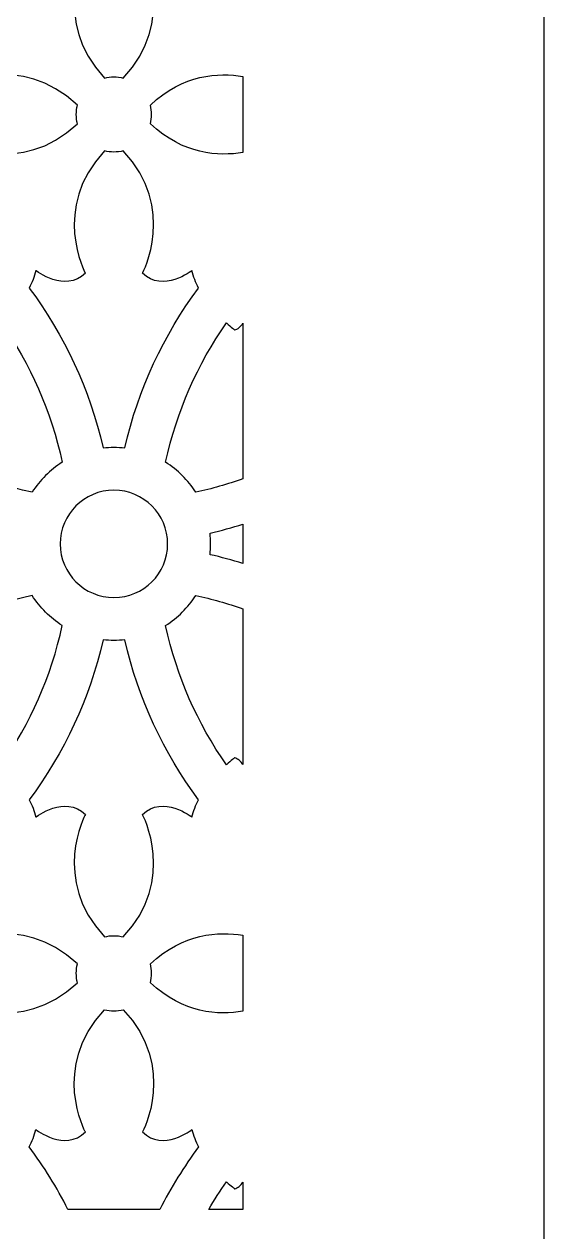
# Model space of a CAD drawing. Header units: centimetres. Extents: x -13.7 to -8.8, y -9 to 9.
# Drawn here: x -9.764 to -8.775, y -7.037 to -4.736 of the extents above; entities that cross this region are included whole.
import ezdxf

# ---------------------------------------------------------------- set-up
doc = ezdxf.new("R2010")
doc.units = ezdxf.units.CM
doc.header["$MEASUREMENT"] = 0
doc.layers.add('layer 1', color=7, linetype='Continuous')

msp = doc.modelspace()

# ---------------------------------------------------------------- linework, layer by layer
at = {"layer": 'layer 1', "color": 250}
msp.add_open_spline([(-8.77523, 9.00077), (-10.41159, 9.00077), (-12.04796, 9.00077), (-13.68432, 9.00077), (-13.68432, 9.00077), (-13.68432, 3.53168), (-13.68432, -1.93741), (-13.68432, -7.4065), (-13.68432, -7.4065), (-13.6843, -7.4065), (-13.68429, -7.4065), (-13.68428, -7.4065), (-13.68428, -7.4065), (-13.68428, -7.93741), (-13.68428, -8.46832), (-13.68428, -8.99924), (-13.68428, -8.99924), (-13.49337, -8.99924), (-13.30246, -8.99924), (-13.11155, -8.99924), (-13.11155, -8.99924), (-13.11155, -8.91742), (-13.11155, -8.8356), (-13.11155, -8.75378), (-13.11155, -8.75378), (-12.90961, -8.75378), (-12.70767, -8.75378), (-12.50573, -8.75378), (-12.50573, -8.75378), (-12.50573, -8.5939), (-12.50573, -8.43402), (-12.50573, -8.27414), (-12.50573, -8.27414), (-12.42404, -8.27251), (-12.34234, -8.27088), (-12.26064, -8.26925), (-12.26064, -8.26925), (-12.24613, -8.31062), (-12.22712, -8.34649), (-12.19555, -8.37816), (-12.19555, -8.37816), (-12.16464, -8.40916), (-12.1327, -8.42833), (-12.09518, -8.43705), (-12.09518, -8.43705), (-12.04553, -8.4486), (-11.99309, -8.44357), (-11.95323, -8.4088), (-11.95323, -8.4088), (-11.91466, -8.37514), (-11.8924, -8.32123), (-11.8844, -8.26981), (-11.8844, -8.26981), (-11.86158, -8.27211), (-11.84216, -8.27158), (-11.82386, -8.26896), (-11.82386, -8.26896), (-11.73249, -8.25588), (-11.68933, -8.19807), (-11.68163, -8.1109), (-11.68163, -8.1109), (-11.67973, -8.08953), (-11.68124, -8.06844), (-11.68802, -8.04988), (-11.68802, -8.04988), (-11.68659, -8.05023), (-11.68515, -8.05059), (-11.68372, -8.05095), (-11.68372, -8.05095), (-11.65147, -8.0621), (-11.61924, -8.07324), (-11.587, -8.08439), (-11.587, -8.08439), (-11.56765, -8.28195), (-11.41509, -8.43577), (-11.22975, -8.43577), (-11.22975, -8.43577), (-11.04441, -8.43577), (-10.89185, -8.28195), (-10.87251, -8.08439), (-10.87251, -8.08439), (-10.84027, -8.07324), (-10.80803, -8.0621), (-10.77579, -8.05095), (-10.77579, -8.05095), (-10.77435, -8.05059), (-10.77291, -8.05023), (-10.77148, -8.04988), (-10.77148, -8.04988), (-10.77827, -8.06844), (-10.77977, -8.08953), (-10.77788, -8.1109), (-10.77788, -8.1109), (-10.77017, -8.19807), (-10.72701, -8.25588), (-10.63565, -8.26896), (-10.63565, -8.26896), (-10.61734, -8.27158), (-10.59792, -8.27211), (-10.5751, -8.26981), (-10.5751, -8.26981), (-10.56711, -8.32123), (-10.54485, -8.37514), (-10.50627, -8.4088), (-10.50627, -8.4088), (-10.46641, -8.44357), (-10.41398, -8.4486), (-10.36432, -8.43705), (-10.36432, -8.43705), (-10.32681, -8.42833), (-10.29486, -8.40916), (-10.26395, -8.37816), (-10.26395, -8.37816), (-10.23239, -8.34649), (-10.21338, -8.31062), (-10.19887, -8.26925), (-10.19887, -8.26925), (-10.11717, -8.27088), (-10.03547, -8.27251), (-9.95377, -8.27414), (-9.95377, -8.27414), (-9.95377, -8.43402), (-9.95377, -8.5939), (-9.95377, -8.75378), (-9.95377, -8.75378), (-9.75183, -8.75378), (-9.54989, -8.75378), (-9.34796, -8.75378), (-9.34796, -8.75378), (-9.34796, -8.8356), (-9.34796, -8.91742), (-9.34796, -8.99924), (-9.34796, -8.99924), (-9.15705, -8.99924), (-8.96613, -8.99924), (-8.77523, -8.99924), (-8.77523, -8.99924), (-8.77523, -8.46832), (-8.77523, -7.93741), (-8.77523, -7.4065), (-8.77523, -7.4065), (-8.77523, -1.93741), (-8.77523, 3.53168), (-8.77523, 9.00077)], degree=3, knots=[0, 0, 0, 0, 0.027027, 0.027027, 0.027027, 0.027027, 0.0540541, 0.0540541, 0.0540541, 0.0540541, 0.0810811, 0.0810811, 0.0810811, 0.0810811, 0.1081081, 0.1081081, 0.1081081, 0.1081081, 0.1351351, 0.1351351, 0.1351351, 0.1351351, 0.1621622, 0.1621622, 0.1621622, 0.1621622, 0.1891892, 0.1891892, 0.1891892, 0.1891892, 0.2162162, 0.2162162, 0.2162162, 0.2162162, 0.2432432, 0.2432432, 0.2432432, 0.2432432, 0.2702703, 0.2702703, 0.2702703, 0.2702703, 0.2972973, 0.2972973, 0.2972973, 0.2972973, 0.3243243, 0.3243243, 0.3243243, 0.3243243, 0.3513514, 0.3513514, 0.3513514, 0.3513514, 0.3783784, 0.3783784, 0.3783784, 0.3783784, 0.4054054, 0.4054054, 0.4054054, 0.4054054, 0.4324324, 0.4324324, 0.4324324, 0.4324324, 0.4594595, 0.4594595, 0.4594595, 0.4594595, 0.4864865, 0.4864865, 0.4864865, 0.4864865, 0.5135135, 0.5135135, 0.5135135, 0.5135135, 0.5405405, 0.5405405, 0.5405405, 0.5405405, 0.5675676, 0.5675676, 0.5675676, 0.5675676, 0.5945946, 0.5945946, 0.5945946, 0.5945946, 0.6216216, 0.6216216, 0.6216216, 0.6216216, 0.6486486, 0.6486486, 0.6486486, 0.6486486, 0.6756757, 0.6756757, 0.6756757, 0.6756757, 0.7027027, 0.7027027, 0.7027027, 0.7027027, 0.7297297, 0.7297297, 0.7297297, 0.7297297, 0.7567568, 0.7567568, 0.7567568, 0.7567568, 0.7837838, 0.7837838, 0.7837838, 0.7837838, 0.8108108, 0.8108108, 0.8108108, 0.8108108, 0.8378378, 0.8378378, 0.8378378, 0.8378378, 0.8648649, 0.8648649, 0.8648649, 0.8648649, 0.8918919, 0.8918919, 0.8918919, 0.8918919, 0.9189189, 0.9189189, 0.9189189, 0.9189189, 0.9459459, 0.9459459, 0.9459459, 0.9459459, 1, 1, 1, 1], dxfattribs=at)
at = {"layer": 'layer 1', "color": 7}
for points, knots in [([(-9.5934, -4.27423), (-9.58644, -4.27423), (-9.57958, -4.27384), (-9.5728, -4.27308), (-9.5728, -4.27308), (-9.54721, -4.38507), (-9.49861, -4.48829), (-9.43228, -4.57755), (-9.43228, -4.57755), (-9.43765, -4.58797), (-9.44206, -4.5991), (-9.44482, -4.61078), (-9.44482, -4.61078), (-9.44482, -4.61078), (-9.50016, -4.56722), (-9.53901, -4.60607), (-9.53901, -4.60607), (-9.53901, -4.60607), (-9.47255, -4.7289), (-9.5755, -4.83897), (-9.5755, -4.83897), (-9.58723, -4.83595), (-9.59958, -4.83595), (-9.6113, -4.83897), (-9.6113, -4.83897), (-9.71427, -4.72892), (-9.64781, -4.60607), (-9.64781, -4.60607), (-9.64781, -4.60607), (-9.68666, -4.56722), (-9.742, -4.61078), (-9.742, -4.61078), (-9.742, -4.61078), (-9.74476, -4.59911), (-9.74916, -4.58797), (-9.75453, -4.57756), (-9.75453, -4.57756), (-9.68821, -4.48829), (-9.6396, -4.38507), (-9.61402, -4.27308), (-9.61402, -4.27308), (-9.60725, -4.27384), (-9.60038, -4.27423), (-9.5934, -4.27423)], [0, 0, 0, 0, 0.0833333, 0.0833333, 0.0833333, 0.0833333, 0.1666667, 0.1666667, 0.1666667, 0.1666667, 0.25, 0.25, 0.25, 0.25, 0.3333333, 0.3333333, 0.3333333, 0.3333333, 0.4166667, 0.4166667, 0.4166667, 0.4166667, 0.5, 0.5, 0.5, 0.5, 0.5833333, 0.5833333, 0.5833333, 0.5833333, 0.6666667, 0.6666667, 0.6666667, 0.6666667, 0.75, 0.75, 0.75, 0.75, 0.8333333, 0.8333333, 0.8333333, 0.8333333, 1, 1, 1, 1]), ([(-9.92417, -5.06945), (-10.01344, -5.00312), (-10.11666, -4.95451), (-10.22866, -4.92892), (-10.22866, -4.92892), (-10.22789, -4.92215), (-10.2275, -4.91529), (-10.2275, -4.90833), (-10.2275, -4.90833), (-10.2275, -4.90137), (-10.22789, -4.8945), (-10.22866, -4.88773), (-10.22866, -4.88773), (-10.11666, -4.86214), (-10.01343, -4.81354), (-9.92417, -4.74721), (-9.92417, -4.74721), (-9.91376, -4.75256), (-9.90263, -4.75698), (-9.89096, -4.75974), (-9.89096, -4.75974), (-9.89096, -4.75974), (-9.93452, -4.81508), (-9.89566, -4.85392), (-9.89566, -4.85392), (-9.89566, -4.85392), (-9.77283, -4.78747), (-9.66276, -4.89042), (-9.66276, -4.89042), (-9.66578, -4.90216), (-9.66578, -4.91449), (-9.66276, -4.92622), (-9.66276, -4.92622), (-9.77282, -5.02919), (-9.89566, -4.96272), (-9.89566, -4.96272), (-9.89566, -4.96272), (-9.93452, -5.00158), (-9.89096, -5.05691), (-9.89096, -5.05691), (-9.89096, -5.05691), (-9.90263, -5.05968), (-9.91376, -5.06408), (-9.92417, -5.06945)], [0, 0, 0, 0, 0.0833333, 0.0833333, 0.0833333, 0.0833333, 0.1666667, 0.1666667, 0.1666667, 0.1666667, 0.25, 0.25, 0.25, 0.25, 0.3333333, 0.3333333, 0.3333333, 0.3333333, 0.4166667, 0.4166667, 0.4166667, 0.4166667, 0.5, 0.5, 0.5, 0.5, 0.5833333, 0.5833333, 0.5833333, 0.5833333, 0.6666667, 0.6666667, 0.6666667, 0.6666667, 0.75, 0.75, 0.75, 0.75, 0.8333333, 0.8333333, 0.8333333, 0.8333333, 1, 1, 1, 1]), ([(-9.34795, -4.98074), (-9.34795, -4.93246), (-9.34795, -4.88419), (-9.34795, -4.83591), (-9.34795, -4.83591), (-9.39388, -4.82807), (-9.46105, -4.83151), (-9.52403, -4.89043), (-9.52403, -4.89043), (-9.52102, -4.90216), (-9.52104, -4.91449), (-9.52405, -4.92622), (-9.52405, -4.92622), (-9.46105, -4.98515), (-9.39389, -4.98857), (-9.34795, -4.98074)], [0, 0, 0, 0, 0.2, 0.2, 0.2, 0.2, 0.4, 0.4, 0.4, 0.4, 0.6, 0.6, 0.6, 0.6, 1, 1, 1, 1]), ([(-9.43228, -5.2391), (-9.49861, -5.32837), (-9.54721, -5.43158), (-9.5728, -5.54357), (-9.5728, -5.54357), (-9.57958, -5.54282), (-9.58644, -5.54241), (-9.5934, -5.54241), (-9.5934, -5.54241), (-9.60038, -5.54241), (-9.60725, -5.54282), (-9.61402, -5.54357), (-9.61402, -5.54357), (-9.6396, -5.43158), (-9.6882, -5.32836), (-9.75453, -5.2391), (-9.75453, -5.2391), (-9.74916, -5.22868), (-9.74476, -5.21756), (-9.742, -5.20588), (-9.742, -5.20588), (-9.742, -5.20588), (-9.68666, -5.24943), (-9.64781, -5.21059), (-9.64781, -5.21059), (-9.64781, -5.21059), (-9.71425, -5.08775), (-9.61131, -4.9777), (-9.61131, -4.9777), (-9.59958, -4.98072), (-9.58724, -4.9807), (-9.5755, -4.97768), (-9.5755, -4.97768), (-9.47254, -5.08774), (-9.539, -5.21059), (-9.539, -5.21059), (-9.539, -5.21059), (-9.50016, -5.24943), (-9.44482, -5.20588), (-9.44482, -5.20588), (-9.44482, -5.20588), (-9.44206, -5.21756), (-9.43765, -5.22868), (-9.43228, -5.2391)], [0, 0, 0, 0, 0.0833333, 0.0833333, 0.0833333, 0.0833333, 0.1666667, 0.1666667, 0.1666667, 0.1666667, 0.25, 0.25, 0.25, 0.25, 0.3333333, 0.3333333, 0.3333333, 0.3333333, 0.4166667, 0.4166667, 0.4166667, 0.4166667, 0.5, 0.5, 0.5, 0.5, 0.5833333, 0.5833333, 0.5833333, 0.5833333, 0.6666667, 0.6666667, 0.6666667, 0.6666667, 0.75, 0.75, 0.75, 0.75, 0.8333333, 0.8333333, 0.8333333, 0.8333333, 1, 1, 1, 1]), ([(-10.01425, -5.51251), (-9.93567, -5.56736), (-9.84587, -5.60726), (-9.74901, -5.62811), (-9.74901, -5.62811), (-9.73441, -5.60509), (-9.71483, -5.58551), (-9.69181, -5.57091), (-9.69181, -5.57091), (-9.71266, -5.47405), (-9.75256, -5.38426), (-9.80741, -5.30567), (-9.80741, -5.30567), (-9.81677, -5.31416), (-9.82323, -5.3189), (-9.82323, -5.3189), (-9.82323, -5.3189), (-9.84324, -5.31419), (-9.85531, -5.26799), (-9.85531, -5.26799), (-9.85531, -5.26799), (-9.9016, -5.30913), (-9.94416, -5.33119), (-9.97689, -5.34302), (-9.97689, -5.34302), (-9.98872, -5.37576), (-10.01078, -5.41832), (-10.05193, -5.46461), (-10.05193, -5.46461), (-10.05193, -5.46461), (-10.00572, -5.47667), (-10.00102, -5.49668), (-10.00102, -5.49668), (-10.00102, -5.49668), (-10.00575, -5.50315), (-10.01425, -5.51251)], [0, 0, 0, 0, 0.1, 0.1, 0.1, 0.1, 0.2, 0.2, 0.2, 0.2, 0.3, 0.3, 0.3, 0.3, 0.4, 0.4, 0.4, 0.4, 0.5, 0.5, 0.5, 0.5, 0.6, 0.6, 0.6, 0.6, 0.7, 0.7, 0.7, 0.7, 0.8, 0.8, 0.8, 0.8, 1, 1, 1, 1]), ([(-9.34795, -5.60267), (-9.34795, -5.50379), (-9.34795, -5.4049), (-9.34795, -5.30601), (-9.34795, -5.30601), (-9.35238, -5.31243), (-9.35764, -5.3175), (-9.36358, -5.3189), (-9.36358, -5.3189), (-9.36358, -5.3189), (-9.37005, -5.31416), (-9.3794, -5.30567), (-9.3794, -5.30567), (-9.43425, -5.38427), (-9.47416, -5.47405), (-9.49501, -5.57091), (-9.49501, -5.57091), (-9.47197, -5.58551), (-9.4524, -5.60509), (-9.43781, -5.62811), (-9.43781, -5.62811), (-9.40711, -5.62151), (-9.37711, -5.61298), (-9.34795, -5.60267)], [0, 0, 0, 0, 0.1428571, 0.1428571, 0.1428571, 0.1428571, 0.2857143, 0.2857143, 0.2857143, 0.2857143, 0.4285714, 0.4285714, 0.4285714, 0.4285714, 0.5714286, 0.5714286, 0.5714286, 0.5714286, 0.7142857, 0.7142857, 0.7142857, 0.7142857, 1, 1, 1, 1]), ([(-9.5934, -5.62424), (-9.53694, -5.62424), (-9.49114, -5.67003), (-9.49114, -5.7265), (-9.49114, -5.7265), (-9.49114, -5.78298), (-9.53694, -5.82879), (-9.5934, -5.82879), (-9.5934, -5.82879), (-9.64989, -5.82879), (-9.69569, -5.78298), (-9.69569, -5.7265), (-9.69569, -5.7265), (-9.69569, -5.67003), (-9.64989, -5.62424), (-9.5934, -5.62424)], [0, 0, 0, 0, 0.2, 0.2, 0.2, 0.2, 0.4, 0.4, 0.4, 0.4, 0.6, 0.6, 0.6, 0.6, 1, 1, 1, 1]), ([(-9.34795, -5.76404), (-9.34795, -5.73902), (-9.34795, -5.71399), (-9.34795, -5.68897), (-9.34795, -5.68897), (-9.36846, -5.69541), (-9.38931, -5.70107), (-9.41047, -5.70591), (-9.41047, -5.70591), (-9.40972, -5.71267), (-9.40932, -5.71954), (-9.40932, -5.7265), (-9.40932, -5.7265), (-9.40932, -5.73348), (-9.40972, -5.74034), (-9.41047, -5.74711), (-9.41047, -5.74711), (-9.38931, -5.75195), (-9.36846, -5.75761), (-9.34795, -5.76404)], [0, 0, 0, 0, 0.1666667, 0.1666667, 0.1666667, 0.1666667, 0.3333333, 0.3333333, 0.3333333, 0.3333333, 0.5, 0.5, 0.5, 0.5, 0.6666667, 0.6666667, 0.6666667, 0.6666667, 1, 1, 1, 1]), ([(-10.01425, -5.9405), (-9.93567, -5.88565), (-9.84587, -5.84575), (-9.74901, -5.8249), (-9.74901, -5.8249), (-9.73441, -5.84792), (-9.71483, -5.8675), (-9.69181, -5.8821), (-9.69181, -5.8821), (-9.71266, -5.97897), (-9.75256, -6.06876), (-9.80741, -6.14735), (-9.80741, -6.14735), (-9.81677, -6.13885), (-9.82323, -6.13412), (-9.82323, -6.13412), (-9.82323, -6.13412), (-9.84324, -6.13882), (-9.85531, -6.18503), (-9.85531, -6.18503), (-9.85531, -6.18503), (-9.9016, -6.14388), (-9.94416, -6.12182), (-9.97689, -6.11), (-9.97689, -6.11), (-9.98872, -6.07726), (-10.01078, -6.03469), (-10.05193, -5.98841), (-10.05193, -5.98841), (-10.05193, -5.98841), (-10.00572, -5.97636), (-10.00101, -5.95634), (-10.00101, -5.95634), (-10.00101, -5.95634), (-10.00575, -5.94986), (-10.01425, -5.9405)], [0, 0, 0, 0, 0.1, 0.1, 0.1, 0.1, 0.2, 0.2, 0.2, 0.2, 0.3, 0.3, 0.3, 0.3, 0.4, 0.4, 0.4, 0.4, 0.5, 0.5, 0.5, 0.5, 0.6, 0.6, 0.6, 0.6, 0.7, 0.7, 0.7, 0.7, 0.8, 0.8, 0.8, 0.8, 1, 1, 1, 1]), ([(-9.34795, -6.147), (-9.34795, -6.04811), (-9.34795, -5.94922), (-9.34795, -5.85034), (-9.34795, -5.85034), (-9.37711, -5.84003), (-9.40711, -5.8315), (-9.43781, -5.8249), (-9.43781, -5.8249), (-9.4524, -5.84792), (-9.47197, -5.8675), (-9.49501, -5.8821), (-9.49501, -5.8821), (-9.47416, -5.97897), (-9.43425, -6.06876), (-9.3794, -6.14735), (-9.3794, -6.14735), (-9.37005, -6.13885), (-9.36358, -6.13412), (-9.36358, -6.13412), (-9.36358, -6.13412), (-9.35764, -6.13552), (-9.35238, -6.14058), (-9.34795, -6.147)], [0, 0, 0, 0, 0.1428571, 0.1428571, 0.1428571, 0.1428571, 0.2857143, 0.2857143, 0.2857143, 0.2857143, 0.4285714, 0.4285714, 0.4285714, 0.4285714, 0.5714286, 0.5714286, 0.5714286, 0.5714286, 0.7142857, 0.7142857, 0.7142857, 0.7142857, 1, 1, 1, 1]), ([(-9.75453, -6.21392), (-9.68821, -6.12466), (-9.6396, -6.02143), (-9.61402, -5.90945), (-9.61402, -5.90945), (-9.60725, -5.9102), (-9.60038, -5.9106), (-9.5934, -5.9106), (-9.5934, -5.9106), (-9.58644, -5.9106), (-9.57958, -5.9102), (-9.5728, -5.90945), (-9.5728, -5.90945), (-9.54721, -6.02143), (-9.49861, -6.12466), (-9.43228, -6.21392), (-9.43228, -6.21392), (-9.43765, -6.22433), (-9.44206, -6.23547), (-9.44482, -6.24714), (-9.44482, -6.24714), (-9.44482, -6.24714), (-9.50016, -6.20358), (-9.53901, -6.24244), (-9.53901, -6.24244), (-9.53901, -6.24244), (-9.47255, -6.36528), (-9.5755, -6.47533), (-9.5755, -6.47533), (-9.58723, -6.47232), (-9.59958, -6.47232), (-9.6113, -6.47533), (-9.6113, -6.47533), (-9.71427, -6.36528), (-9.64781, -6.24244), (-9.64781, -6.24244), (-9.64781, -6.24244), (-9.68666, -6.20358), (-9.742, -6.24714), (-9.742, -6.24714), (-9.742, -6.24714), (-9.74476, -6.23547), (-9.74916, -6.22433), (-9.75453, -6.21392)], [0, 0, 0, 0, 0.0833333, 0.0833333, 0.0833333, 0.0833333, 0.1666667, 0.1666667, 0.1666667, 0.1666667, 0.25, 0.25, 0.25, 0.25, 0.3333333, 0.3333333, 0.3333333, 0.3333333, 0.4166667, 0.4166667, 0.4166667, 0.4166667, 0.5, 0.5, 0.5, 0.5, 0.5833333, 0.5833333, 0.5833333, 0.5833333, 0.6666667, 0.6666667, 0.6666667, 0.6666667, 0.75, 0.75, 0.75, 0.75, 0.8333333, 0.8333333, 0.8333333, 0.8333333, 1, 1, 1, 1]), ([(-10.2275, -6.54469), (-10.2275, -6.53773), (-10.22789, -6.53086), (-10.22866, -6.5241), (-10.22866, -6.5241), (-10.11666, -6.4985), (-10.01343, -6.4499), (-9.92417, -6.38357), (-9.92417, -6.38357), (-9.91376, -6.38893), (-9.90263, -6.39334), (-9.89096, -6.3961), (-9.89096, -6.3961), (-9.89096, -6.3961), (-9.93452, -6.45144), (-9.89566, -6.49028), (-9.89566, -6.49028), (-9.89566, -6.49028), (-9.77283, -6.42383), (-9.66276, -6.52679), (-9.66276, -6.52679), (-9.66578, -6.53852), (-9.66578, -6.55085), (-9.66276, -6.5626), (-9.66276, -6.5626), (-9.77282, -6.66555), (-9.89566, -6.59908), (-9.89566, -6.59908), (-9.89566, -6.59908), (-9.93452, -6.63794), (-9.89096, -6.69327), (-9.89096, -6.69327), (-9.89096, -6.69327), (-9.90263, -6.69603), (-9.91376, -6.70045), (-9.92417, -6.70581), (-9.92417, -6.70581), (-10.01344, -6.63948), (-10.11666, -6.59088), (-10.22866, -6.56529), (-10.22866, -6.56529), (-10.22789, -6.55852), (-10.2275, -6.55166), (-10.2275, -6.54469)], [0, 0, 0, 0, 0.0833333, 0.0833333, 0.0833333, 0.0833333, 0.1666667, 0.1666667, 0.1666667, 0.1666667, 0.25, 0.25, 0.25, 0.25, 0.3333333, 0.3333333, 0.3333333, 0.3333333, 0.4166667, 0.4166667, 0.4166667, 0.4166667, 0.5, 0.5, 0.5, 0.5, 0.5833333, 0.5833333, 0.5833333, 0.5833333, 0.6666667, 0.6666667, 0.6666667, 0.6666667, 0.75, 0.75, 0.75, 0.75, 0.8333333, 0.8333333, 0.8333333, 0.8333333, 1, 1, 1, 1]), ([(-9.34795, -6.61709), (-9.34795, -6.56882), (-9.34795, -6.52055), (-9.34795, -6.47227), (-9.34795, -6.47227), (-9.39388, -6.46444), (-9.46105, -6.46787), (-9.52403, -6.5268), (-9.52403, -6.5268), (-9.52102, -6.53853), (-9.52104, -6.55085), (-9.52405, -6.5626), (-9.52405, -6.5626), (-9.46105, -6.62152), (-9.39389, -6.62494), (-9.34795, -6.61709)], [0, 0, 0, 0, 0.2, 0.2, 0.2, 0.2, 0.4, 0.4, 0.4, 0.4, 0.6, 0.6, 0.6, 0.6, 1, 1, 1, 1]), ([(-9.68085, -6.99469), (-9.62255, -6.99469), (-9.56426, -6.99469), (-9.50595, -6.99469), (-9.50595, -6.99469), (-9.48477, -6.95275), (-9.46009, -6.91288), (-9.43228, -6.87547), (-9.43228, -6.87547), (-9.43765, -6.86505), (-9.44206, -6.85391), (-9.44482, -6.84224), (-9.44482, -6.84224), (-9.44482, -6.84224), (-9.50016, -6.8858), (-9.539, -6.84695), (-9.539, -6.84695), (-9.539, -6.84695), (-9.47254, -6.72411), (-9.5755, -6.61406), (-9.5755, -6.61406), (-9.58724, -6.61707), (-9.59958, -6.61709), (-9.61131, -6.61406), (-9.61131, -6.61406), (-9.71425, -6.72413), (-9.64781, -6.84695), (-9.64781, -6.84695), (-9.64781, -6.84695), (-9.68666, -6.8858), (-9.742, -6.84224), (-9.742, -6.84224), (-9.742, -6.84224), (-9.74476, -6.85391), (-9.74916, -6.86505), (-9.75453, -6.87547), (-9.75453, -6.87547), (-9.72672, -6.91288), (-9.70203, -6.95275), (-9.68085, -6.99469)], [0, 0, 0, 0, 0.0909091, 0.0909091, 0.0909091, 0.0909091, 0.1818182, 0.1818182, 0.1818182, 0.1818182, 0.2727273, 0.2727273, 0.2727273, 0.2727273, 0.3636364, 0.3636364, 0.3636364, 0.3636364, 0.4545455, 0.4545455, 0.4545455, 0.4545455, 0.5454545, 0.5454545, 0.5454545, 0.5454545, 0.6363636, 0.6363636, 0.6363636, 0.6363636, 0.7272727, 0.7272727, 0.7272727, 0.7272727, 0.8181818, 0.8181818, 0.8181818, 0.8181818, 1, 1, 1, 1]), ([(-9.41292, -6.99469), (-9.39127, -6.99469), (-9.36962, -6.99469), (-9.34795, -6.99469), (-9.34795, -6.99469), (-9.34795, -6.97725), (-9.34795, -6.95981), (-9.34795, -6.94238), (-9.34795, -6.94238), (-9.35238, -6.9488), (-9.35764, -6.95387), (-9.36358, -6.95527), (-9.36358, -6.95527), (-9.36358, -6.95527), (-9.37005, -6.95053), (-9.3794, -6.94203), (-9.3794, -6.94203), (-9.3913, -6.95908), (-9.40249, -6.97664), (-9.41292, -6.99469)], [0, 0, 0, 0, 0.1666667, 0.1666667, 0.1666667, 0.1666667, 0.3333333, 0.3333333, 0.3333333, 0.3333333, 0.5, 0.5, 0.5, 0.5, 0.6666667, 0.6666667, 0.6666667, 0.6666667, 1, 1, 1, 1])]:
    msp.add_open_spline(points, degree=3, knots=knots, dxfattribs=at)

doc.saveas('drawing.dxf')
